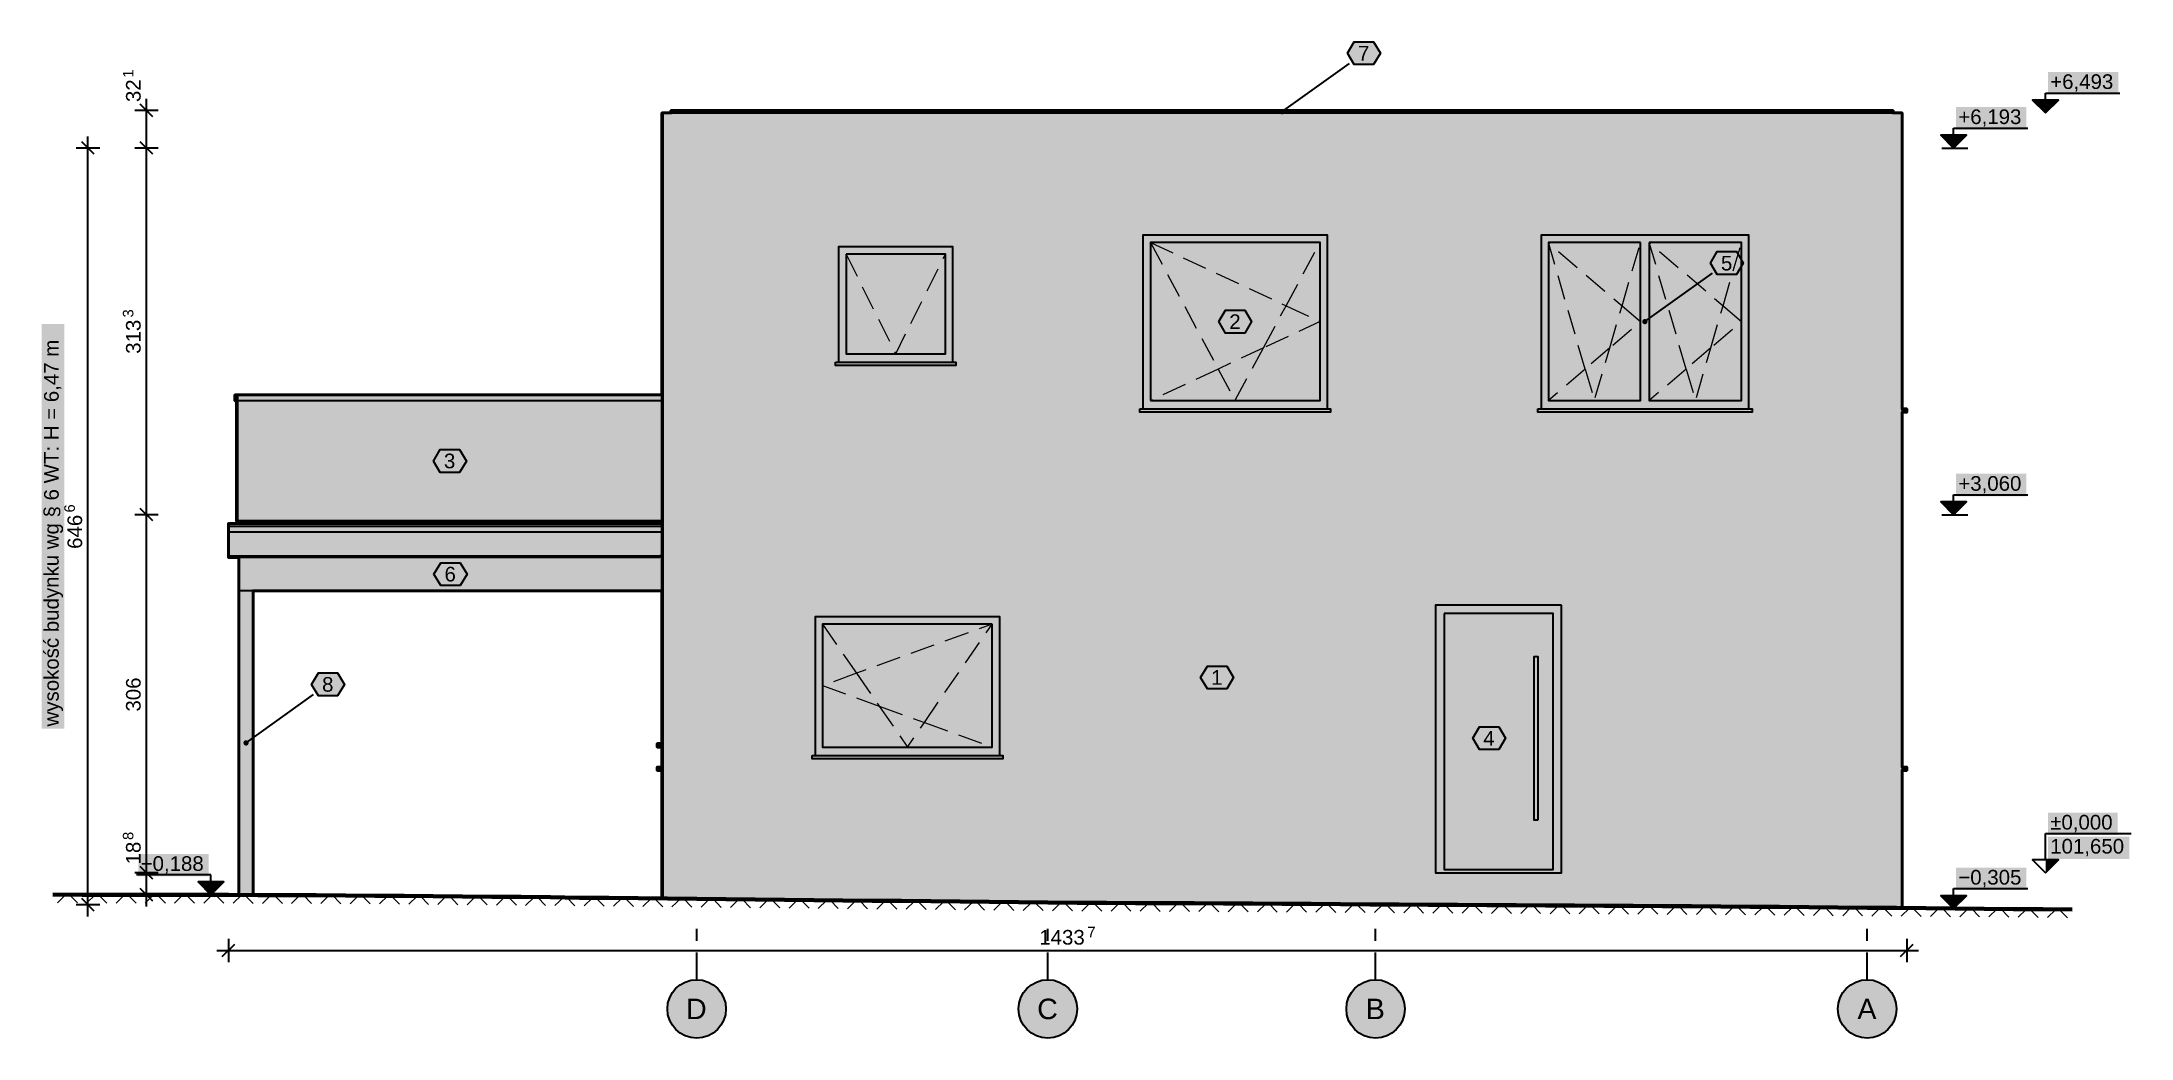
# Model space of a CAD drawing. Header units: metres. Extents: x -8.7 to 9.1, y -1.4 to 7.1.
import ezdxf

# ---------------------------------------------------------------- set-up
doc = ezdxf.new("R2010")
doc.units = ezdxf.units.M
doc.linetypes.add('KRESKOWA', pattern=[5.25, 4.2, -1.05])
doc.linetypes.add('PUNKTOWA', pattern=[10.5, 8.4, -1.05, 0, -1.05])
for name, color, linetype, lineweight in [('A-ELEWACJE', 7, 'Continuous', 35), ('A-KRESKOWANIE', 8, 'Continuous', 18), ('A-MASKA', 7, 'Continuous', 18), ('A-OPISY', 2, 'Continuous', 25), ('A-OSIE', 1, 'PUNKTOWA', 25), ('A-RZEDNE', 1, 'Continuous', 25), ('A-TEREN', 32, 'Continuous', 50), ('A-WYMIARY', 1, 'Continuous', 25)]:
    doc.layers.add(name, color=color, linetype=linetype, lineweight=lineweight)
doc.styles.add('PL_ARIAL', font='arial.ttf')

msp = doc.modelspace()

# ---------------------------------------------------------------- hatches: boundary and pattern name
at = {"layer": 'A-ELEWACJE', "true_color": 0xf5f4f1}
for points in [[(-3.446, 2.91), (-3.446, 6.493), (-3.439, 6.493), (-3.439, 2.91), (-3.439, -0.219), (-3.446, -0.219)], [(-7.149, 2.71), (-3.466, 2.71), (-3.466, 2.695), (-7.149, 2.695)]]:
    msp.add_hatch(color=7, dxfattribs=at).paths.add_polyline_path(points)
h = msp.add_hatch(color=7, dxfattribs=at)
h.paths.add_polyline_path([(-1.948, 6.493), (-0.949, 6.493), (0.651, 6.493), (2.252, 6.493), (4.051, 6.493), (5.851, 6.493), (7.149, 6.493), (7.149, 2.91), (7.149, -0.3), (7.101, -0.3), (6.851, -0.298), (6.601, -0.295), (6.351, -0.293), (6.101, -0.291), (5.851, -0.289), (5.601, -0.287), (5.351, -0.285), (5.101, -0.284), (4.851, -0.282), (4.601, -0.281), (4.351, -0.279), (4.101, -0.278), (3.851, -0.276), (3.601, -0.275), (3.351, -0.274), (3.101, -0.272), (2.851, -0.271), (2.601, -0.269), (2.351, -0.268), (2.101, -0.266), (1.851, -0.265), (1.601, -0.263), (1.351, -0.262), (1.101, -0.26), (0.851, -0.259), (0.601, -0.258), (0.351, -0.256), (0.101, -0.255), (-0.149, -0.253), (-0.399, -0.251), (-0.649, -0.248), (-0.899, -0.245), (-1.149, -0.243), (-1.399, -0.24), (-1.649, -0.238), (-1.899, -0.235), (-2.149, -0.232), (-2.399, -0.23), (-2.649, -0.227), (-2.899, -0.225), (-3.149, -0.222), (-3.399, -0.219), (-3.439, -0.219), (-3.439, 2.91), (-3.439, 6.493)])
h.paths.add_polyline_path([(0.663, 3.964), (0.636, 3.964), (0.636, 3.935), (2.267, 3.935), (2.267, 3.964), (2.24, 3.964), (2.24, 5.448), (0.663, 5.448)], flags=0)
h.paths.add_polyline_path([(-1.937, 5.348), (-1.937, 4.364), (-1.964, 4.364), (-1.964, 4.335), (-0.934, 4.335), (-0.934, 4.364), (-0.961, 4.364), (-0.961, 5.348)], flags=0)
h.paths.add_polyline_path([(-2.136, 2.188), (-2.136, 1.004), (-2.163, 1.004), (-2.163, 0.975), (-0.534, 0.975), (-0.534, 1.004), (-0.56, 1.004), (-0.56, 2.188)], flags=0)
h.paths.add_polyline_path([(4.064, 5.448), (4.064, 3.964), (4.037, 3.964), (4.037, 3.935), (5.867, 3.935), (5.867, 3.964), (5.84, 3.964), (5.84, 5.448)], flags=0)
h.paths.add_polyline_path([(3.163, 2.288), (3.163, 0), (4.239, 0), (4.239, 2.288)], flags=0)
at = {"layer": 'A-ELEWACJE', "true_color": 0x75787b}
for points in [[(6.941, 6.493), (5.851, 6.493), (4.051, 6.493), (2.252, 6.493), (0.651, 6.493), (-0.949, 6.493), (-1.948, 6.493), (-3.239, 6.493), (-3.369, 6.493), (-3.369, 6.513), (7.072, 6.513), (7.072, 6.493)], [(-1.964, 4.364), (-0.934, 4.364), (-0.934, 4.335), (-1.964, 4.335)], [(0.636, 3.964), (2.267, 3.964), (2.267, 3.935), (0.636, 3.935)], [(4.037, 3.964), (5.867, 3.964), (5.867, 3.935), (4.037, 3.935)], [(7.149, 3.935), (7.149, 3.964), (7.189, 3.964), (7.189, 3.935)], [(-3.486, 1.075), (-3.486, 1.104), (-3.446, 1.104), (-3.446, 1.075)], [(-3.486, 0.875), (-3.486, 0.904), (-3.446, 0.904), (-3.446, 0.875)], [(-2.163, 1.004), (-0.534, 1.004), (-0.534, 0.975), (-2.163, 0.975)], [(7.149, 0.875), (7.149, 0.904), (7.189, 0.904), (7.189, 0.875)]]:
    msp.add_hatch(color=7, dxfattribs=at).paths.add_polyline_path(points)
at = {"layer": 'A-ELEWACJE', "true_color": 0x6a6d70}
h = msp.add_hatch(color=7, dxfattribs=at)
h.paths.add_polyline_path([(2.24, 3.964), (0.663, 3.964), (0.663, 5.448), (2.24, 5.448)])
h.paths.add_polyline_path([(2.176, 4.035), (2.176, 5.385), (0.727, 5.385), (0.727, 4.035)], flags=0)
at = {"layer": 'A-ELEWACJE', "true_color": 0xa9c3cd}
for points in [[(2.176, 5.385), (2.176, 4.035), (0.727, 4.035), (0.727, 5.385)], [(4.914, 5.385), (4.914, 4.035), (4.127, 4.035), (4.127, 5.385)], [(5.777, 4.035), (4.989, 4.035), (4.989, 5.385), (5.777, 5.385)], [(-1.024, 4.435), (-1.873, 4.435), (-1.873, 5.285), (-1.024, 5.285)], [(-0.624, 2.125), (-0.624, 1.075), (-2.074, 1.075), (-2.074, 2.125)]]:
    msp.add_hatch(color=7, dxfattribs=at).paths.add_polyline_path(points)
at = {"layer": 'A-ELEWACJE', "true_color": 0x6a6d70}
h = msp.add_hatch(color=7, dxfattribs=at)
h.paths.add_polyline_path([(5.84, 3.964), (4.064, 3.964), (4.064, 5.448), (5.84, 5.448)])
h.paths.add_polyline_path([(4.127, 5.385), (4.127, 4.035), (4.914, 4.035), (4.914, 5.385)], flags=0)
h.paths.add_polyline_path([(4.989, 4.035), (5.777, 4.035), (5.777, 5.385), (4.989, 5.385)], flags=0)
h = msp.add_hatch(color=7, dxfattribs=at)
h.paths.add_polyline_path([(-0.961, 4.364), (-1.937, 4.364), (-1.937, 5.348), (-0.961, 5.348)])
h.paths.add_polyline_path([(-1.873, 4.435), (-1.024, 4.435), (-1.024, 5.285), (-1.873, 5.285)], flags=0)
at = {"layer": 'A-ELEWACJE', "true_color": 0xbec2c5}
for points in [[(-7.094, 4.034), (-7.094, 4.084), (-7.069, 4.084), (-7.069, 4.034)], [(-7.069, 4.034), (-7.069, 4.084), (-3.446, 4.084), (-3.446, 4.034)], [(4.006, 0.45), (4.006, 1.85), (4.037, 1.85), (4.037, 0.45)]]:
    msp.add_hatch(color=7, dxfattribs=at).paths.add_polyline_path(points)
at = {"layer": 'A-ELEWACJE', "true_color": 0xcddfe4}
for points in [[(-7.079, 3.004), (-7.079, 4.034), (-7.069, 4.034), (-7.069, 3.004)], [(-7.069, 3.004), (-7.069, 4.034), (-3.446, 4.034), (-3.446, 3.004)]]:
    msp.add_hatch(color=7, dxfattribs=at).paths.add_polyline_path(points)
at = {"layer": 'A-ELEWACJE', "true_color": 0x786757}
msp.add_hatch(color=7, dxfattribs=at).paths.add_polyline_path([(-7.149, 2.959), (-7.149, 2.984), (-3.446, 2.984), (-3.446, 2.959)])
at = {"layer": 'A-ELEWACJE', "true_color": 0x938472}
msp.add_hatch(color=7, dxfattribs=at).paths.add_polyline_path([(-7.149, 2.914), (-7.149, 2.959), (-3.446, 2.959), (-3.446, 2.914)])
at = {"layer": 'A-ELEWACJE', "true_color": 0x757575}
msp.add_hatch(color=7, dxfattribs=at).paths.add_polyline_path([(-7.149, 2.91), (-7.149, 2.914), (-3.446, 2.914), (-3.446, 2.91)])
at = {"layer": 'A-ELEWACJE', "true_color": 0xbebbb4}
for points in [[(-3.466, 2.71), (-7.149, 2.71), (-7.149, 2.91), (-3.446, 2.91), (-3.446, 2.71)], [(-7.059, 2.41), (-7.059, 2.695), (-3.466, 2.695), (-3.466, 2.71), (-3.446, 2.71), (-3.446, 2.41)]]:
    msp.add_hatch(color=7, dxfattribs=at).paths.add_polyline_path(points)
at = {"layer": 'A-ELEWACJE', "true_color": 0x73777a}
msp.add_hatch(color=7, dxfattribs=at).paths.add_polyline_path([(-7.059, 2.41), (-6.939, 2.41), (-6.939, -0.19), (-7.059, -0.19)])
at = {"layer": 'A-ELEWACJE', "true_color": 0x6a6d70}
h = msp.add_hatch(color=7, dxfattribs=at)
h.paths.add_polyline_path([(-0.56, 1.004), (-2.136, 1.004), (-2.136, 2.188), (-0.56, 2.188)])
h.paths.add_polyline_path([(-2.074, 2.125), (-2.074, 1.075), (-0.624, 1.075), (-0.624, 2.125)], flags=0)
h = msp.add_hatch(color=7, dxfattribs=at)
h.paths.add_polyline_path([(4.167, 0), (3.236, 0), (3.163, 0), (3.163, 2.288), (4.239, 2.288), (4.239, 0)])
h.paths.add_polyline_path([(3.236, 0.03), (4.167, 0.03), (4.167, 2.215), (3.236, 2.215)], flags=0)
at = {"layer": 'A-ELEWACJE', "true_color": 0x707376}
h = msp.add_hatch(color=7, dxfattribs=at)
h.paths.add_polyline_path([(3.236, 0.03), (3.236, 2.215), (4.167, 2.215), (4.167, 0.03)])
h.paths.add_polyline_path([(4.006, 0.45), (4.037, 0.45), (4.037, 1.85), (4.006, 1.85)], flags=0)
at = {"layer": 'A-MASKA', "true_color": 0xffffff}
for points in [[(8.394, 6.651), (8.995, 6.651), (8.995, 6.843), (8.394, 6.843)], [(7.609, 6.351), (8.209, 6.351), (8.209, 6.543), (7.609, 6.543)], [(-8.551, 1.231), (-8.551, 4.689), (-8.744, 4.689), (-8.744, 1.231)], [(7.609, 3.218), (8.209, 3.218), (8.209, 3.41), (7.609, 3.41)], [(8.394, 0.323), (8.989, 0.323), (8.989, 0.515), (8.394, 0.515)], [(8.394, 0.118), (9.091, 0.118), (9.091, 0.31), (8.394, 0.31)], [(-7.919, -0.03), (-7.319, -0.03), (-7.319, 0.162), (-7.919, 0.162)], [(7.609, -0.147), (8.209, -0.147), (8.209, 0.045), (7.609, 0.045)]]:
    msp.add_hatch(color=7, dxfattribs=at).paths.add_polyline_path(points)
at = {"layer": 'A-OPISY', "true_color": 0xffffff}
for points in [[(2.411, 7.003), (2.469, 7.101), (2.634, 7.101), (2.692, 7.003), (2.634, 6.906), (2.469, 6.906)], [(5.511, 5.21), (5.569, 5.308), (5.734, 5.308), (5.792, 5.21), (5.734, 5.112), (5.569, 5.112)], [(1.311, 4.71), (1.369, 4.808), (1.534, 4.808), (1.592, 4.71), (1.534, 4.612), (1.369, 4.612)], [(-5.398, 3.519), (-5.339, 3.617), (-5.175, 3.617), (-5.116, 3.519), (-5.175, 3.421), (-5.339, 3.421)], [(-5.393, 2.553), (-5.334, 2.65), (-5.17, 2.65), (-5.111, 2.553), (-5.17, 2.455), (-5.334, 2.455)], [(-6.439, 1.61), (-6.381, 1.708), (-6.216, 1.708), (-6.158, 1.61), (-6.216, 1.513), (-6.381, 1.513)], [(1.156, 1.67), (1.215, 1.767), (1.379, 1.767), (1.437, 1.67), (1.379, 1.572), (1.215, 1.572)], [(3.481, 1.15), (3.539, 1.248), (3.704, 1.248), (3.762, 1.15), (3.704, 1.053), (3.539, 1.053)]]:
    msp.add_hatch(color=7, dxfattribs=at).paths.add_polyline_path(points)
at = {"layer": 'A-OPISY', "true_color": 0x000000}
for points in [[(1.874, 6.503), (1.873, 6.509), (1.871, 6.515), (1.867, 6.519), (1.863, 6.523), (1.857, 6.525), (1.851, 6.526), (1.846, 6.525), (1.84, 6.523), (1.836, 6.519), (1.832, 6.515), (1.83, 6.509), (1.829, 6.503), (1.83, 6.498), (1.832, 6.492), (1.836, 6.488), (1.84, 6.484), (1.846, 6.482), (1.851, 6.481), (1.857, 6.482), (1.863, 6.484), (1.867, 6.488), (1.871, 6.492), (1.873, 6.498)], [(4.974, 4.71), (4.973, 4.716), (4.971, 4.721), (4.967, 4.726), (4.963, 4.729), (4.957, 4.732), (4.951, 4.732), (4.946, 4.732), (4.94, 4.729), (4.936, 4.726), (4.932, 4.721), (4.93, 4.716), (4.929, 4.71), (4.93, 4.704), (4.932, 4.699), (4.936, 4.694), (4.94, 4.691), (4.946, 4.688), (4.951, 4.688), (4.957, 4.688), (4.963, 4.691), (4.967, 4.694), (4.971, 4.699), (4.973, 4.704)], [(-6.976, 1.11), (-6.977, 1.116), (-6.979, 1.121), (-6.983, 1.126), (-6.987, 1.13), (-6.993, 1.132), (-6.998, 1.133), (-7.004, 1.132), (-7.01, 1.13), (-7.014, 1.126), (-7.018, 1.121), (-7.02, 1.116), (-7.021, 1.11), (-7.02, 1.104), (-7.018, 1.099), (-7.014, 1.094), (-7.01, 1.091), (-7.004, 1.088), (-6.998, 1.088), (-6.993, 1.088), (-6.987, 1.091), (-6.983, 1.094), (-6.979, 1.099), (-6.977, 1.104)]]:
    msp.add_hatch(color=7, dxfattribs=at).paths.add_polyline_path(points)
at = {"layer": 'A-OSIE', "true_color": 0xffffff}
for points in [[(-2.899, -1.163), (-2.901, -1.13), (-2.907, -1.098), (-2.918, -1.067), (-2.932, -1.038), (-2.95, -1.011), (-2.972, -0.986), (-2.996, -0.965), (-3.024, -0.946), (-3.053, -0.932), (-3.084, -0.921), (-3.116, -0.915), (-3.149, -0.913), (-3.181, -0.915), (-3.213, -0.921), (-3.244, -0.932), (-3.274, -0.946), (-3.301, -0.965), (-3.325, -0.986), (-3.347, -1.011), (-3.365, -1.038), (-3.379, -1.067), (-3.39, -1.098), (-3.396, -1.13), (-3.399, -1.163), (-3.396, -1.196), (-3.39, -1.228), (-3.379, -1.259), (-3.365, -1.288), (-3.347, -1.315), (-3.325, -1.34), (-3.301, -1.361), (-3.274, -1.379), (-3.244, -1.394), (-3.213, -1.404), (-3.181, -1.411), (-3.149, -1.413), (-3.116, -1.411), (-3.084, -1.404), (-3.053, -1.394), (-3.024, -1.379), (-2.996, -1.361), (-2.972, -1.34), (-2.95, -1.315), (-2.932, -1.288), (-2.918, -1.259), (-2.907, -1.228), (-2.901, -1.196)], [(0.101, -1.163), (0.099, -1.13), (0.093, -1.098), (0.082, -1.067), (0.068, -1.038), (0.05, -1.011), (0.028, -0.986), (0.004, -0.965), (-0.024, -0.946), (-0.053, -0.932), (-0.084, -0.921), (-0.116, -0.915), (-0.149, -0.913), (-0.181, -0.915), (-0.213, -0.921), (-0.244, -0.932), (-0.274, -0.946), (-0.301, -0.965), (-0.325, -0.986), (-0.347, -1.011), (-0.365, -1.038), (-0.379, -1.067), (-0.39, -1.098), (-0.396, -1.13), (-0.399, -1.163), (-0.396, -1.196), (-0.39, -1.228), (-0.379, -1.259), (-0.365, -1.288), (-0.347, -1.315), (-0.325, -1.34), (-0.301, -1.361), (-0.274, -1.379), (-0.244, -1.394), (-0.213, -1.404), (-0.181, -1.411), (-0.149, -1.413), (-0.116, -1.411), (-0.084, -1.404), (-0.053, -1.394), (-0.024, -1.379), (0.004, -1.361), (0.028, -1.34), (0.05, -1.315), (0.068, -1.288), (0.082, -1.259), (0.093, -1.228), (0.099, -1.196)], [(2.901, -1.163), (2.899, -1.13), (2.893, -1.098), (2.882, -1.067), (2.868, -1.038), (2.85, -1.011), (2.828, -0.986), (2.804, -0.965), (2.776, -0.946), (2.747, -0.932), (2.716, -0.921), (2.684, -0.915), (2.651, -0.913), (2.619, -0.915), (2.587, -0.921), (2.556, -0.932), (2.526, -0.946), (2.499, -0.965), (2.475, -0.986), (2.453, -1.011), (2.435, -1.038), (2.421, -1.067), (2.41, -1.098), (2.404, -1.13), (2.401, -1.163), (2.404, -1.196), (2.41, -1.228), (2.421, -1.259), (2.435, -1.288), (2.453, -1.315), (2.475, -1.34), (2.499, -1.361), (2.526, -1.379), (2.556, -1.394), (2.587, -1.404), (2.619, -1.411), (2.651, -1.413), (2.684, -1.411), (2.716, -1.404), (2.747, -1.394), (2.776, -1.379), (2.804, -1.361), (2.828, -1.34), (2.85, -1.315), (2.868, -1.288), (2.882, -1.259), (2.893, -1.228), (2.899, -1.196)], [(7.101, -1.163), (7.099, -1.13), (7.093, -1.098), (7.082, -1.067), (7.068, -1.038), (7.05, -1.011), (7.028, -0.986), (7.004, -0.965), (6.976, -0.946), (6.947, -0.932), (6.916, -0.921), (6.884, -0.915), (6.851, -0.913), (6.819, -0.915), (6.787, -0.921), (6.756, -0.932), (6.726, -0.946), (6.699, -0.965), (6.675, -0.986), (6.653, -1.011), (6.635, -1.038), (6.621, -1.067), (6.61, -1.098), (6.604, -1.13), (6.601, -1.163), (6.604, -1.196), (6.61, -1.228), (6.621, -1.259), (6.635, -1.288), (6.653, -1.315), (6.675, -1.34), (6.699, -1.361), (6.726, -1.379), (6.756, -1.394), (6.787, -1.404), (6.819, -1.411), (6.851, -1.413), (6.884, -1.411), (6.916, -1.404), (6.947, -1.394), (6.976, -1.379), (7.004, -1.361), (7.028, -1.34), (7.05, -1.315), (7.068, -1.288), (7.082, -1.259), (7.093, -1.228), (7.099, -1.196)]]:
    msp.add_hatch(color=7, dxfattribs=at).paths.add_polyline_path(points)
at = {"layer": 'A-RZEDNE', "true_color": 0x000000}
for points in [[(8.374, 6.493), (8.484, 6.603), (8.264, 6.603)], [(7.589, 6.193), (7.699, 6.303), (7.479, 6.303)], [(7.589, 3.06), (7.699, 3.17), (7.479, 3.17)], [(8.374, 0), (8.484, 0.11), (8.374, 0.11)], [(-7.299, -0.188), (-7.189, -0.078), (-7.409, -0.078)], [(7.589, -0.305), (7.699, -0.195), (7.479, -0.195)]]:
    msp.add_hatch(color=7, dxfattribs=at).paths.add_polyline_path(points)

# ---------------------------------------------------------------- linework, layer by layer
at = {"layer": 'A-ELEWACJE', "lineweight": 50, "ltscale": 0.05}
for points in [[(-7.059, -0.189), (-7.059, 2.41), (-7.059, 2.695), (-7.149, 2.695), (-7.149, 2.71), (-7.149, 2.91), (-7.149, 2.914), (-7.149, 2.959), (-7.149, 2.984), (-3.446, 2.984), (-3.446, 3.004), (-7.059, 3.004), (-7.069, 3.004), (-7.079, 3.004), (-7.079, 4.034), (-7.094, 4.034), (-7.094, 4.084), (-7.069, 4.084), (-7.044, 4.084), (-3.446, 4.084), (-3.446, 5.348), (-3.446, 5.36), (-3.446, 6.24), (-3.446, 6.3), (-3.446, 6.493), (-3.439, 6.493), (-3.369, 6.493), (-3.369, 6.513), (-2.959, 6.513), (6.662, 6.513), (7.072, 6.513), (7.072, 6.493), (7.142, 6.493), (7.149, 6.493), (7.149, 6.3), (7.149, 6.24), (7.149, 5.46), (7.149, 5.448), (7.149, 3.964), (7.189, 3.964), (7.189, 3.935), (7.149, 3.935), (7.149, 3.27), (7.149, 3.21), (7.149, 2.91), (7.149, 2.4), (7.149, 2.388), (7.149, 0.904), (7.189, 0.904), (7.189, 0.875), (7.149, 0.875), (7.149, -0.299)], [(-3.446, -0.218), (-3.446, -0.05), (-3.446, -0.02), (-3.446, 0.875), (-3.486, 0.875), (-3.486, 0.904), (-3.446, 0.904), (-3.446, 1.075), (-3.486, 1.075), (-3.486, 1.104), (-3.446, 1.104), (-3.446, 2.088), (-3.446, 2.1), (-3.446, 2.388), (-3.446, 2.4), (-3.446, 2.41), (-6.939, 2.41), (-6.939, -0.189)]]:
    msp.add_lwpolyline(points, dxfattribs=at)
at = {"layer": 'A-ELEWACJE', "lineweight": 35, "ltscale": 0.05}
for points in [[(-3.446, -0.219), (-3.446, 2.91), (-3.446, 6.493), (-3.439, 6.493), (-3.439, 2.91), (-3.439, -0.219)], [(-3.438, 6.493), (-1.948, 6.493), (-0.949, 6.493), (0.651, 6.493), (2.252, 6.493), (4.051, 6.493), (5.851, 6.493), (7.149, 6.493), (7.149, 2.91), (7.149, -0.3)], [(-3.369, 6.494), (-3.369, 6.513), (7.072, 6.513), (7.072, 6.494)], [(2.24, 3.964), (2.24, 5.448), (0.663, 5.448), (0.663, 3.964)], [(0.727, 4.035), (2.176, 4.035), (2.176, 5.385), (0.727, 5.385), (0.727, 4.035)], [(5.84, 3.964), (5.84, 5.448), (4.064, 5.448), (4.064, 3.964)], [(4.914, 5.385), (4.127, 5.385), (4.127, 4.035), (4.914, 4.035), (4.914, 5.385)], [(4.989, 5.385), (4.989, 4.035), (5.777, 4.035), (5.777, 5.385), (4.989, 5.385)], [(-0.961, 4.364), (-0.961, 5.348), (-1.937, 5.348), (-1.937, 4.364)], [(-1.873, 5.285), (-1.873, 4.435), (-1.024, 4.435), (-1.024, 5.285), (-1.873, 5.285)], [(-1.964, 4.364), (-0.934, 4.364), (-0.934, 4.335), (-1.964, 4.335), (-1.964, 4.364)], [(-7.069, 4.034), (-7.094, 4.034), (-7.094, 4.084), (-7.069, 4.084)], [(-7.069, 3.004), (-7.079, 3.004), (-7.079, 4.034)], [(-3.446, 4.034), (-7.069, 4.034), (-7.069, 4.084), (-3.446, 4.084)], [(-3.446, 3.004), (-7.069, 3.004), (-7.069, 4.034)], [(0.636, 3.964), (2.267, 3.964), (2.267, 3.935), (0.636, 3.935), (0.636, 3.964)], [(4.037, 3.964), (5.867, 3.964), (5.867, 3.935), (4.037, 3.935), (4.037, 3.964)], [(7.149, 3.964), (7.189, 3.964), (7.189, 3.935), (7.149, 3.935)], [(-3.446, 2.959), (-7.149, 2.959), (-7.149, 2.984), (-3.446, 2.984)], [(-7.149, 2.914), (-7.149, 2.959)], [(-3.446, 2.91), (-7.149, 2.91), (-7.149, 2.914), (-3.446, 2.914)], [(-7.149, 2.71), (-7.149, 2.91)], [(-7.149, 2.695), (-7.149, 2.71), (-3.466, 2.71), (-3.466, 2.695), (-7.149, 2.695)], [(-3.446, 2.41), (-7.059, 2.41), (-7.059, 2.695)], [(-3.446, 2.71), (-3.465, 2.71)], [(-7.059, -0.189), (-7.059, 2.41)], [(-6.939, 2.41), (-6.939, -0.19)], [(-0.56, 1.004), (-0.56, 2.188), (-2.136, 2.188), (-2.136, 1.004)], [(4.239, 2.288), (3.163, 2.288), (3.163, 0), (4.239, 0), (4.239, 2.288)], [(3.236, 2.215), (3.236, 0.03), (4.167, 0.03), (4.167, 2.215), (3.236, 2.215)], [(-0.624, 2.125), (-2.074, 2.125), (-2.074, 1.075), (-0.624, 1.075), (-0.624, 2.125)], [(4.037, 0.45), (4.006, 0.45), (4.006, 1.85), (4.037, 1.85), (4.037, 0.45)], [(-3.446, 1.075), (-3.486, 1.075), (-3.486, 1.104), (-3.446, 1.104)], [(-3.446, 0.875), (-3.486, 0.875), (-3.486, 0.904), (-3.446, 0.904)], [(-2.163, 1.004), (-0.534, 1.004), (-0.534, 0.975), (-2.163, 0.975), (-2.163, 1.004)], [(7.149, 0.904), (7.189, 0.904), (7.189, 0.875), (7.149, 0.875)]]:
    msp.add_lwpolyline(points, dxfattribs=at)
at = {"layer": 'A-ELEWACJE', "linetype": 'KRESKOWA', "lineweight": 25, "ltscale": 0.05, "flags": 128}
for points in [[(0.727, 5.385), (1.306, 4.305)], [(0.727, 5.385), (1.886, 4.845)], [(1.886, 4.845), (2.176, 5.385)], [(4.441, 4.305), (4.127, 5.385), (4.756, 4.845)], [(4.756, 4.845), (4.914, 5.385)], [(5.304, 4.305), (4.989, 5.385), (5.619, 4.845)], [(5.619, 4.845), (5.777, 5.385)], [(-1.873, 5.285), (-1.449, 4.435), (-1.024, 5.285)], [(1.886, 4.845), (2.176, 4.71), (1.693, 4.485)], [(1.693, 4.485), (1.886, 4.845)], [(4.756, 4.845), (4.914, 4.71), (4.651, 4.485)], [(4.651, 4.485), (4.756, 4.845)], [(5.619, 4.845), (5.777, 4.71), (5.514, 4.485)], [(5.514, 4.485), (5.619, 4.845)], [(1.693, 4.485), (1.306, 4.305)], [(1.306, 4.305), (1.451, 4.035), (1.693, 4.485)], [(4.651, 4.485), (4.441, 4.305)], [(4.441, 4.305), (4.52, 4.035), (4.651, 4.485)], [(5.514, 4.485), (5.304, 4.305)], [(5.304, 4.305), (5.383, 4.035), (5.514, 4.485)], [(1.306, 4.305), (0.727, 4.035)], [(4.441, 4.305), (4.127, 4.035)], [(5.304, 4.305), (4.989, 4.035)], [(-2.074, 2.125), (-1.784, 1.705)], [(-1.204, 1.285), (-0.624, 2.125), (-1.784, 1.705)], [(-1.784, 1.705), (-2.074, 1.6)], [(-1.784, 1.705), (-1.59, 1.425)], [(-2.074, 1.6), (-1.59, 1.425)], [(-1.59, 1.425), (-1.349, 1.075), (-1.204, 1.285)], [(-1.59, 1.425), (-1.204, 1.285)], [(-1.204, 1.285), (-0.624, 1.075)]]:
    msp.add_lwpolyline(points, dxfattribs=at)
at = {"layer": 'A-KRESKOWANIE', "lineweight": 25, "ltscale": 0.05}
for points in [[(-8.609, -0.257), (-8.538, -0.186)], [(-8.509, -0.186), (-8.438, -0.257)], [(-8.359, -0.257), (-8.288, -0.187)], [(-8.259, -0.187), (-8.188, -0.258)], [(-8.109, -0.258), (-8.038, -0.187)], [(-8.009, -0.188), (-7.938, -0.258)], [(-7.859, -0.259), (-7.788, -0.188)], [(-7.759, -0.188), (-7.688, -0.259)], [(-7.609, -0.259), (-7.538, -0.189)], [(-7.509, -0.189), (-7.438, -0.26)], [(-7.359, -0.26), (-7.288, -0.189)], [(-7.259, -0.189), (-7.188, -0.26)], [(-7.109, -0.26), (-7.038, -0.19)], [(-7.009, -0.19), (-6.938, -0.261)], [(-6.859, -0.261), (-6.788, -0.19)], [(-6.759, -0.19), (-6.688, -0.261)], [(-6.609, -0.261), (-6.538, -0.191)], [(-6.509, -0.191), (-6.438, -0.262)], [(-6.359, -0.262), (-6.288, -0.192)], [(-6.259, -0.192), (-6.189, -0.264)], [(-6.109, -0.264), (-6.038, -0.194)], [(-6.009, -0.194), (-5.939, -0.266)], [(-5.859, -0.266), (-5.788, -0.196)], [(-5.759, -0.196), (-5.689, -0.267)], [(-5.609, -0.268), (-5.538, -0.198)], [(-5.509, -0.198), (-5.439, -0.269)], [(-5.36, -0.27), (-5.288, -0.2)], [(-5.259, -0.2), (-5.189, -0.272)], [(-5.11, -0.272), (-5.038, -0.202)], [(-5.009, -0.203), (-4.939, -0.274)], [(-4.86, -0.275), (-4.788, -0.205)], [(-4.759, -0.205), (-4.689, -0.277)], [(-4.61, -0.278), (-4.538, -0.208)], [(-4.509, -0.208), (-4.439, -0.279)], [(-4.36, -0.28), (-4.288, -0.21)], [(-4.259, -0.211), (-4.189, -0.282)], [(-4.11, -0.283), (-4.038, -0.213)], [(-4.009, -0.213), (-3.939, -0.285)], [(-3.86, -0.285), (-3.788, -0.215)], [(-3.759, -0.216), (-3.689, -0.287)], [(-3.61, -0.288), (-3.538, -0.218)], [(-3.509, -0.218), (-3.439, -0.29)], [(-3.36, -0.291), (-3.288, -0.221)], [(-3.259, -0.221), (-3.189, -0.292)], [(-3.11, -0.293), (-3.038, -0.223)], [(-3.009, -0.223), (-2.939, -0.295)], [(-2.86, -0.296), (-2.788, -0.226)], [(-2.759, -0.226), (-2.689, -0.298)], [(-2.61, -0.298), (-2.538, -0.228)], [(-2.509, -0.229), (-2.439, -0.3)], [(-2.36, -0.301), (-2.288, -0.231)], [(-2.259, -0.231), (-2.189, -0.303)], [(-2.11, -0.304), (-2.038, -0.234)], [(-2.009, -0.234), (-1.939, -0.305)], [(-1.86, -0.306), (-1.788, -0.236)], [(-1.759, -0.236), (-1.689, -0.308)], [(-1.61, -0.309), (-1.538, -0.239)], [(-1.509, -0.239), (-1.439, -0.31)], [(-1.36, -0.311), (-1.288, -0.241)], [(-1.259, -0.242), (-1.189, -0.313)], [(-1.11, -0.314), (-1.038, -0.244)], [(-1.009, -0.244), (-0.939, -0.316)], [(-0.86, -0.316), (-0.788, -0.247)], [(-0.759, -0.247), (-0.689, -0.318)], [(-0.61, -0.319), (-0.538, -0.249)], [(-0.509, -0.249), (-0.439, -0.321)], [(-0.36, -0.322), (-0.288, -0.252)], [(-0.259, -0.252), (-0.189, -0.323)], [(-0.109, -0.324), (-0.038, -0.254)], [(-0.009, -0.254), (0.061, -0.325)], [(0.141, -0.326), (0.212, -0.255)], [(0.241, -0.255), (0.311, -0.327)], [(0.391, -0.327), (0.462, -0.257)], [(0.491, -0.257), (0.561, -0.328)], [(0.641, -0.328), (0.712, -0.258)], [(0.741, -0.258), (0.811, -0.329)], [(0.891, -0.33), (0.962, -0.26)], [(0.991, -0.26), (1.061, -0.331)], [(1.141, -0.331), (1.212, -0.261)], [(1.241, -0.261), (1.311, -0.332)], [(1.391, -0.333), (1.462, -0.263)], [(1.491, -0.263), (1.561, -0.334)], [(1.641, -0.334), (1.712, -0.264)], [(1.741, -0.264), (1.811, -0.335)], [(1.891, -0.336), (1.962, -0.265)], [(1.991, -0.266), (2.061, -0.337)], [(2.141, -0.337), (2.212, -0.267)], [(2.241, -0.267), (2.311, -0.338)], [(2.391, -0.339), (2.462, -0.268)], [(2.491, -0.269), (2.561, -0.34)], [(2.641, -0.34), (2.712, -0.27)], [(2.741, -0.27), (2.811, -0.341)], [(2.891, -0.342), (2.962, -0.271)], [(2.991, -0.271), (3.061, -0.343)], [(3.141, -0.343), (3.212, -0.273)], [(3.241, -0.273), (3.311, -0.344)], [(3.391, -0.344), (3.462, -0.274)], [(3.491, -0.274), (3.561, -0.345)], [(3.641, -0.346), (3.712, -0.276)], [(3.741, -0.276), (3.811, -0.347)], [(3.891, -0.347), (3.962, -0.277)], [(3.991, -0.277), (4.061, -0.348)], [(4.141, -0.349), (4.212, -0.279)], [(4.241, -0.279), (4.311, -0.35)], [(4.391, -0.35), (4.462, -0.28)], [(4.491, -0.28), (4.561, -0.351)], [(4.641, -0.352), (4.712, -0.281)], [(4.741, -0.282), (4.811, -0.353)], [(4.891, -0.353), (4.962, -0.283)], [(4.991, -0.283), (5.061, -0.354)], [(5.141, -0.355), (5.212, -0.284)], [(5.241, -0.285), (5.311, -0.356)], [(5.391, -0.356), (5.462, -0.286)], [(5.491, -0.286), (5.561, -0.357)], [(5.641, -0.358), (5.712, -0.288)], [(5.741, -0.288), (5.811, -0.359)], [(5.891, -0.36), (5.962, -0.29)], [(5.991, -0.29), (6.061, -0.361)], [(6.141, -0.362), (6.212, -0.292)], [(6.241, -0.292), (6.311, -0.364)], [(6.391, -0.364), (6.462, -0.294)], [(6.491, -0.294), (6.561, -0.366)], [(6.641, -0.367), (6.712, -0.296)], [(6.741, -0.297), (6.811, -0.368)], [(6.891, -0.369), (6.962, -0.299)], [(6.991, -0.299), (7.061, -0.37)], [(7.141, -0.371), (7.212, -0.301)], [(7.241, -0.301), (7.311, -0.372)], [(7.391, -0.373), (7.462, -0.303)], [(7.491, -0.303), (7.561, -0.375)], [(7.641, -0.375), (7.712, -0.305)], [(7.741, -0.305), (7.811, -0.377)], [(7.891, -0.377), (7.962, -0.307)], [(7.991, -0.308), (8.061, -0.379)], [(8.141, -0.38), (8.212, -0.31)], [(8.241, -0.31), (8.311, -0.381)], [(8.391, -0.382), (8.462, -0.312)], [(8.491, -0.312), (8.561, -0.383)]]:
    msp.add_lwpolyline(points, dxfattribs=at)
at = {"layer": 'A-OPISY', "lineweight": 35, "ltscale": 0.05}
for points in [[(2.411, 7.003), (2.469, 7.101), (2.634, 7.101), (2.692, 7.003), (2.634, 6.906), (2.469, 6.906)], [(5.511, 5.21), (5.569, 5.308), (5.734, 5.308), (5.792, 5.21), (5.734, 5.112), (5.569, 5.112)], [(1.311, 4.71), (1.369, 4.808), (1.534, 4.808), (1.592, 4.71), (1.534, 4.612), (1.369, 4.612)], [(-5.398, 3.519), (-5.339, 3.617), (-5.175, 3.617), (-5.116, 3.519), (-5.175, 3.421), (-5.339, 3.421)], [(-5.393, 2.553), (-5.334, 2.65), (-5.17, 2.65), (-5.111, 2.553), (-5.17, 2.455), (-5.334, 2.455)], [(-6.439, 1.61), (-6.381, 1.708), (-6.216, 1.708), (-6.158, 1.61), (-6.216, 1.513), (-6.381, 1.513)], [(1.156, 1.67), (1.215, 1.767), (1.379, 1.767), (1.437, 1.67), (1.379, 1.572), (1.215, 1.572)], [(3.481, 1.15), (3.539, 1.248), (3.704, 1.248), (3.762, 1.15), (3.704, 1.053), (3.539, 1.053)]]:
    msp.add_lwpolyline(points, close=True, dxfattribs=at)
for points in [[(1.851, 6.503), (2.429, 6.916)], [(4.951, 4.71), (5.529, 5.123)], [(-6.998, 1.11), (-6.421, 1.523)]]:
    msp.add_lwpolyline(points, dxfattribs=at)
at = {"layer": 'A-OSIE', "linetype": 'PUNKTOWA', "lineweight": 35, "ltscale": 0.027778, "flags": 128}
for points in [[(-3.149, -0.913), (-3.149, -0.388)], [(-0.149, -0.913), (-0.149, -0.388)], [(2.651, -0.913), (2.651, -0.388)], [(6.851, -0.913), (6.851, -0.388)]]:
    msp.add_lwpolyline(points, dxfattribs=at)
at = {"layer": 'A-OSIE', "linetype": 'Continuous', "lineweight": 35, "ltscale": 0.05}
for centre in [(-3.149, -1.163), (-0.149, -1.163), (2.651, -1.163), (6.851, -1.163)]:
    msp.add_circle(centre, 0.25, dxfattribs=at)
at = {"layer": 'A-RZEDNE', "lineweight": 35, "ltscale": 0.05}
for points in [[(8.374, 6.603), (8.374, 6.663)], [(8.374, 6.663), (9.01, 6.663)], [(7.589, 6.303), (7.589, 6.363)], [(7.589, 6.363), (8.224, 6.363)], [(7.489, 6.193), (7.709, 6.193)], [(7.589, 3.17), (7.589, 3.23)], [(7.589, 3.23), (8.224, 3.23)], [(7.489, 3.06), (7.709, 3.06)], [(8.374, 0.11), (8.374, 0.335)], [(8.374, 0.335), (9.106, 0.335)], [(-7.299, -0.018), (-7.934, -0.018)], [(-7.299, -0.078), (-7.299, -0.018)], [(7.589, -0.195), (7.589, -0.135)], [(7.589, -0.135), (8.224, -0.135)], [(-7.199, -0.188), (-7.419, -0.188)], [(7.489, -0.305), (7.709, -0.305)]]:
    msp.add_lwpolyline(points, dxfattribs=at)
for points in [[(8.374, 6.493), (8.484, 6.603), (8.264, 6.603)], [(7.589, 6.193), (7.699, 6.303), (7.479, 6.303)], [(7.589, 3.06), (7.699, 3.17), (7.479, 3.17)], [(8.374, 0), (8.484, 0.11), (8.264, 0.11)], [(-7.299, -0.188), (-7.189, -0.078), (-7.409, -0.078)], [(7.589, -0.305), (7.699, -0.195), (7.479, -0.195)]]:
    msp.add_lwpolyline(points, close=True, dxfattribs=at)
at = {"layer": 'A-TEREN', "lineweight": 140, "ltscale": 0.05}
msp.add_lwpolyline([(-8.649, -0.186), (-8.399, -0.187), (-8.149, -0.187), (-7.899, -0.188), (-7.649, -0.188), (-7.399, -0.189), (-7.149, -0.189), (-6.899, -0.19), (-6.649, -0.191), (-6.399, -0.191), (-6.149, -0.193), (-5.899, -0.195), (-5.649, -0.197), (-5.399, -0.199), (-5.149, -0.201), (-4.899, -0.204), (-4.649, -0.206), (-4.399, -0.209), (-4.149, -0.212), (-3.899, -0.214), (-3.649, -0.217), (-3.399, -0.219), (-3.149, -0.222), (-2.899, -0.225), (-2.649, -0.227), (-2.399, -0.23), (-2.149, -0.232), (-1.899, -0.235), (-1.649, -0.238), (-1.399, -0.24), (-1.149, -0.243), (-0.899, -0.245), (-0.649, -0.248), (-0.399, -0.251), (-0.149, -0.253), (0.101, -0.255), (0.351, -0.256), (0.601, -0.258), (0.851, -0.259), (1.101, -0.26), (1.351, -0.262), (1.601, -0.263), (1.851, -0.265), (2.101, -0.266), (2.351, -0.268), (2.601, -0.269), (2.851, -0.271), (3.101, -0.272), (3.351, -0.274), (3.601, -0.275), (3.851, -0.276), (4.101, -0.278), (4.351, -0.279), (4.601, -0.281), (4.851, -0.282), (5.101, -0.284), (5.351, -0.285), (5.601, -0.287), (5.851, -0.289), (6.101, -0.291), (6.351, -0.293), (6.601, -0.295), (6.851, -0.298), (7.101, -0.3), (7.351, -0.302), (7.601, -0.304), (7.851, -0.306), (8.101, -0.309), (8.351, -0.311), (8.601, -0.313)], dxfattribs=at)
at = {"layer": 'A-WYMIARY', "lineweight": 35, "ltscale": 0.05}
for points in [[(-7.849, -0.288), (-7.849, 6.614)], [(-7.749, 6.514), (-7.949, 6.514)], [(-7.795, 6.461), (-7.902, 6.567)], [(-8.349, -0.373), (-8.349, 6.293)], [(-8.249, 6.193), (-8.449, 6.193)], [(-8.295, 6.14), (-8.402, 6.246)], [(-7.749, 6.193), (-7.949, 6.193)], [(-7.795, 6.14), (-7.902, 6.246)], [(-7.749, 3.06), (-7.949, 3.06)], [(-7.795, 3.007), (-7.902, 3.113)], [(-7.749, 0), (-7.949, 0)], [(-7.795, -0.053), (-7.902, 0.053)], [(-7.795, -0.241), (-7.902, -0.135)], [(-8.249, -0.273), (-8.449, -0.273)], [(-8.295, -0.326), (-8.402, -0.22)], [(-7.749, -0.188), (-7.949, -0.188)], [(-7.248, -0.663), (7.288, -0.663)], [(-7.202, -0.716), (-7.095, -0.61)], [(-7.149, -0.563), (-7.149, -0.763)], [(7.135, -0.716), (7.242, -0.61)], [(7.189, -0.563), (7.189, -0.763)]]:
    msp.add_lwpolyline(points, dxfattribs=at)

# ---------------------------------------------------------------- texts
at = {"layer": 'A-OPISY', "style": 'PL_ARIAL'}
for s, p in [('7', (2.501, 6.941)), ('5', (5.601, 5.147)), ('2', (1.401, 4.647)), ('3', (-5.308, 3.457)), ('6', (-5.303, 2.49)), ('8', (-6.349, 1.548)), ('1', (1.246, 1.607)), ('4', (3.571, 1.088))]:
    msp.add_text(s, height=0.125, dxfattribs=at).set_placement(p)
at = {"layer": 'A-OSIE', "style": 'PL_ARIAL'}
for s, p in [('D', (-3.24, -1.25)), ('C', (-0.24, -1.25)), ('B', (2.567, -1.25)), ('A', (6.767, -1.25))]:
    msp.add_text(s, height=0.175, dxfattribs=at).set_placement(p)
at = {"layer": 'A-RZEDNE', "style": 'PL_ARIAL'}
for s, p in [('+6,493', (8.414, 6.698)), ('+6,193', (7.629, 6.398)), ('+3,060', (7.629, 3.265)), ('±0,000', (8.414, 0.37)), ('101,650', (8.414, 0.165)), ('−0,188', (-7.899, 0.017)), ('−0,305', (7.629, -0.1))]:
    msp.add_text(s, height=0.125, dxfattribs=at).set_placement(p)
at = {"layer": 'A-WYMIARY', "style": 'PL_ARIAL'}
for s, height, p in [('1', 0.09, (-7.961, 6.795)), ('32', 0.125, (-7.899, 6.586)), ('3', 0.09, (-7.961, 4.745)), ('313', 0.125, (-7.899, 4.435)), ('wysokość budynku wg § 6 WT: H = 6,47 m', 0.125, (-8.599, 1.251)), ('6', 0.09, (-8.461, 3.079)), ('646', 0.125, (-8.399, 2.768)), ('306', 0.125, (-7.899, 1.378)), ('8', 0.09, (-7.961, 0.281)), ('18', 0.125, (-7.899, 0.072))]:
    msp.add_text(s, height=height, rotation=90, dxfattribs=at).set_placement(p)
for s, height, p in [('1433', 0.125, (-0.222, -0.613)), ('7', 0.09, (0.189, -0.55))]:
    msp.add_text(s, height=height, dxfattribs=at).set_placement(p)

doc.saveas('drawing.dxf')
